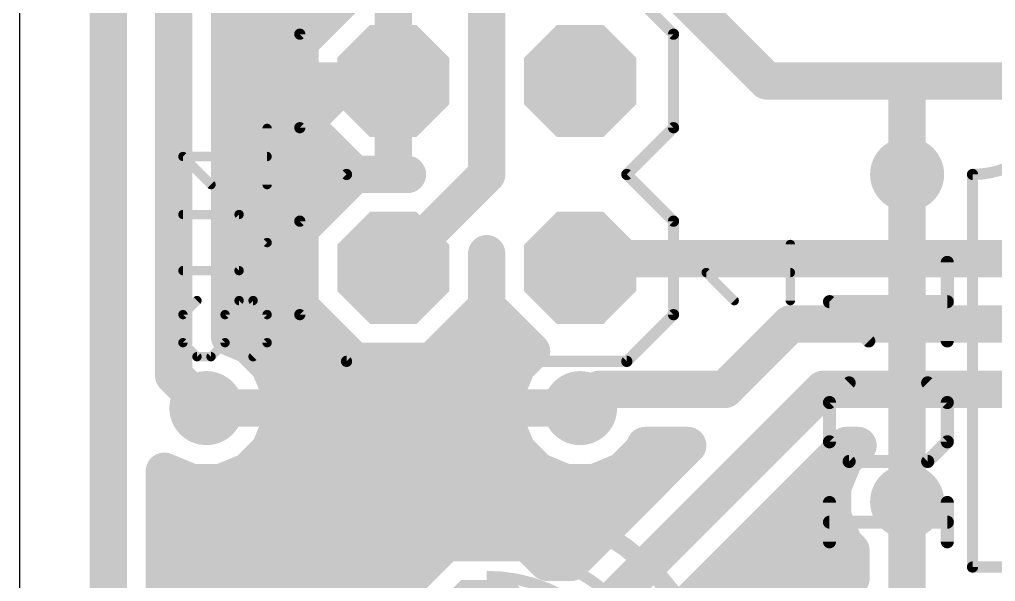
# Model space of a CAD drawing. Extents: x 40.6 to 122, y 26.7 to 70.8.
# Drawn here: x 40.64 to 53.91, y 42.73 to 50.36 of the extents above; entities that cross this region are included whole.
import ezdxf

# ---------------------------------------------------------------- set-up
doc = ezdxf.new("R2010")
doc.units = 0
for name, color, linetype in [('1', 22, 'CONTINUOUS'), ('129', 253, 'CONTINUOUS'), ('16', 175, 'CONTINUOUS'), ('17', 82, 'CONTINUOUS'), ('18', 82, 'CONTINUOUS'), ('20', 7, 'CONTINUOUS'), ('21', 253, 'CONTINUOUS'), ('25', 253, 'CONTINUOUS'), ('51', 253, 'CONTINUOUS')]:
    doc.layers.add(name, color=color, linetype=linetype)

# ---------------------------------------------------------------- blocks, each defined once
blk = doc.blocks.new('OCTAGONP')
at = {"const_width": 0.5}
blk.add_lwpolyline([(-0.25, -0.1036), (-0.25, 0.1036), (-0.1036, 0.25), (0.1036, 0.25), (0.25, 0.1036), (0.25, -0.1036), (0.1036, -0.25), (-0.1036, -0.25), (-0.25, -0.1036), (-0.25, 0.1036)], dxfattribs=at)
blk = doc.blocks.new('RECT')
blk.add_solid([(-0.5, -0.5), (0.5, -0.5), (-0.5, 0.5), (0.5, 0.5)])
blk = doc.blocks.new('ROUNDV')
at = {"const_width": 0.5}
blk.add_lwpolyline([(0, -0.25, 1), (0, 0.25, 1), (0, -0.25)], format="xyb", dxfattribs=at)

msp = doc.modelspace()

# ---------------------------------------------------------------- linework, layer by layer
at = {"layer": '1', "const_width": 0.508}
for points in [[(52.705, 48.26), (52.705, 43.815)], [(43.18, 45.085), (48.26, 45.085)]]:
    msp.add_lwpolyline(points, dxfattribs=at)
at = {"layer": '1', "const_width": 0.254}
for points in [[(52.832, 48.26, 1), (52.578, 48.26)], [(43.18, 45.212, 1), (43.18, 44.958)], [(48.26, 44.958, 1), (48.26, 45.212)], [(52.578, 43.815, 1), (52.832, 43.815)]]:
    msp.add_lwpolyline(points, format="xyb", dxfattribs=at)
at = {"layer": '129', "const_width": 0.508}
for points in [[(52.705, 43.815), (52.705, 48.26)], [(43.18, 45.085), (48.26, 45.085)]]:
    msp.add_lwpolyline(points, dxfattribs=at)
at = {"layer": '129', "const_width": 0.254}
for points in [[(52.832, 48.26, 1), (52.578, 48.26)], [(43.18, 45.212, 1), (43.18, 44.958)], [(48.26, 44.958, 1), (48.26, 45.212)], [(52.578, 43.815, 1), (52.832, 43.815)]]:
    msp.add_lwpolyline(points, format="xyb", dxfattribs=at)
at = {"layer": '16', "const_width": 0.508}
for points in [[(41.8465, 60.1345), (41.8465, 36.5379)], [(42.7355, 58.42), (42.7355, 45.5295)], [(43.4975, 46.048), (43.4975, 57.912)], [(46.99, 48.26), (46.99, 55.88)], [(45.72, 52.07), (45.72, 49.53)], [(50.8, 49.53), (48.26, 52.07)], [(45.194, 50.8), (44.45, 50.056)], [(45.72, 50.8), (45.72, 49.53)], [(45.72, 49.53), (45.72, 50.8)], [(43.4975, 50.292), (44.686, 50.292)], [(45.72, 50.292), (45.72, 50.292)], [(44.45, 50.056), (44.45, 49.53)], [(43.4975, 49.784), (44.45, 49.784)], [(45.72, 49.784), (45.72, 49.784)], [(45.085, 49.53), (43.815, 48.26)], [(44.45, 49.53), (45.72, 49.53)], [(45.72, 49.53), (44.45, 49.53)], [(44.45, 49.53), (44.45, 49.004)], [(45.72, 49.53), (45.085, 49.53)], [(45.72, 49.53), (45.72, 49.53)], [(45.72, 49.53), (45.72, 49.53)], [(45.72, 48.26), (45.72, 49.53)], [(45.72, 49.53), (45.72, 49.53)], [(45.72, 49.53), (45.72, 48.26)], [(52.705, 49.53), (50.8, 49.53)], [(62.865, 49.53), (52.705, 49.53)], [(52.705, 49.53), (52.705, 48.26)], [(43.4975, 49.276), (44.45, 49.276)], [(45.72, 49.276), (45.72, 49.276)], [(44.45, 49.004), (45.194, 48.26)], [(43.4975, 48.768), (44.686, 48.768)], [(45.72, 48.768), (45.72, 48.768)], [(43.4975, 48.26), (45.194, 48.26)], [(43.815, 48.26), (43.815, 46.355)], [(45.194, 48.26), (44.45, 47.516)], [(45.194, 48.26), (45.72, 48.26)], [(45.9124, 48.26), (45.194, 48.26)], [(45.72, 46.99), (46.99, 48.26)], [(45.72, 48.26), (45.9124, 48.26)], [(45.72, 48.26), (45.72, 48.26)], [(45.9124, 48.26), (45.9124, 48.26)], [(43.4975, 47.752), (44.686, 47.752)], [(44.45, 47.516), (44.45, 46.464)], [(43.4975, 47.244), (44.45, 47.244)], [(46.99, 46.464), (46.99, 47.1824)], [(46.99, 47.1824), (46.99, 47.1824)], [(46.99, 47.1824), (46.99, 46.464)], [(48.4505, 47.117), (48.26, 46.99)], [(56.4515, 47.117), (48.4505, 47.117)], [(43.4975, 46.736), (44.45, 46.736)], [(46.99, 46.736), (46.99, 46.736)], [(44.45, 46.464), (45.194, 45.72)], [(46.246, 45.72), (46.99, 46.464)], [(46.99, 46.464), (47.5995, 45.8545)], [(43.815, 46.355), (44.45, 45.72)], [(43.4975, 46.228), (44.686, 46.228)], [(46.754, 46.228), (47.226, 46.228)], [(51.1175, 46.228), (50.2285, 45.339)], [(56.896, 46.228), (51.1175, 46.228)], [(43.7528, 45.9423), (43.4975, 46.048)], [(44.0373, 45.6578), (43.7528, 45.9423)], [(47.5995, 45.8545), (47.4027, 45.6578)], [(43.975, 45.72), (45.194, 45.72)], [(44.1912, 45.2861), (44.0373, 45.6578)], [(44.45, 45.72), (44.45, 43.815)], [(45.194, 45.72), (46.246, 45.72)], [(46.246, 45.72), (47.465, 45.72)], [(47.4027, 45.6578), (47.2488, 45.2861)], [(42.7355, 45.5295), (43.18, 45.085)], [(44.1912, 44.8839), (44.1912, 45.2861)], [(47.2488, 45.2861), (47.2488, 44.8839)], [(48.514, 45.339), (48.26, 45.085)], [(48.4505, 42.2275), (51.562, 45.339)], [(50.2285, 45.339), (48.514, 45.339)], [(51.562, 45.339), (58.2295, 45.339)], [(44.1912, 45.212), (47.2488, 45.212)], [(44.0373, 44.5122), (44.1912, 44.8839)], [(47.2488, 44.8839), (47.4027, 44.5122)], [(44.1167, 44.704), (47.3233, 44.704)], [(43.7528, 44.2277), (44.0373, 44.5122)], [(47.4027, 44.5122), (47.6872, 44.2277)], [(49.7224, 44.577), (48.1349, 42.9895)], [(48.8328, 44.2277), (49.1173, 44.5122)], [(49.0965, 41.7959), (51.8776, 44.577)], [(49.1173, 44.5122), (49.1441, 44.577)], [(49.1441, 44.577), (49.7224, 44.577)], [(52.037, 44.577), (51.8477, 44.3878)], [(51.8776, 44.577), (52.037, 44.577)], [(51.8477, 44.3878), (51.6938, 44.0161)], [(42.6085, 36.8535), (42.6085, 44.2272)], [(42.6085, 44.2272), (42.9789, 44.0738)], [(42.6085, 44.196), (42.6838, 44.196)], [(43.3811, 44.0738), (43.7528, 44.2277)], [(43.6762, 44.196), (47.7638, 44.196)], [(47.6872, 44.2277), (48.0589, 44.0738)], [(48.4611, 44.0738), (48.8328, 44.2277)], [(48.7562, 44.196), (49.3414, 44.196)], [(51.4966, 44.196), (51.7683, 44.196)], [(42.9789, 44.0738), (43.3811, 44.0738)], [(48.0589, 44.0738), (48.4611, 44.0738)], [(51.6938, 44.0161), (51.6938, 43.6139)], [(44.45, 43.815), (43.815, 43.18)], [(52.705, 42.545), (52.705, 43.815)], [(42.6085, 43.688), (48.8334, 43.688)], [(50.9886, 43.688), (51.6938, 43.688)], [(51.6938, 43.6139), (51.8477, 43.2422)], [(42.6085, 43.18), (46.3562, 43.18)], [(43.815, 43.18), (43.815, 42.545)], [(46.4324, 43.2562), (45.6438, 42.4676)], [(47.5476, 43.2562), (46.4324, 43.2562)], [(47.8143, 42.9895), (47.5476, 43.2562)], [(47.6238, 43.18), (48.3254, 43.18)], [(50.4806, 43.18), (51.9099, 43.18)], [(51.8477, 43.2422), (51.943, 43.147)], [(51.943, 43.147), (51.943, 42.7757)], [(48.1349, 42.9895), (47.8143, 42.9895)], [(51.943, 42.7757), (51.1779, 41.628)], [(42.6085, 42.672), (45.8482, 42.672)], [(49.9726, 42.672), (51.8739, 42.672)], [(43.815, 42.545), (46.99, 39.37)], [(51.435, 40.64), (52.705, 42.545)]]:
    msp.add_lwpolyline(points, dxfattribs=at)
at = {"layer": '16', "const_width": 0.254}
for points in [[(43.4975, 50.419, 1), (43.4975, 50.165)], [(44.686, 50.165, 1), (44.686, 50.419)], [(45.72, 50.419, 1), (45.72, 50.165)], [(45.72, 50.165, 1), (45.72, 50.419)], [(44.577, 50.056, 1), (44.323, 50.056)], [(44.3602, 50.1458, 1), (44.5398, 49.9662)], [(43.4975, 49.911, 1), (43.4975, 49.657)], [(44.45, 49.657, 1), (44.45, 49.911)], [(45.72, 49.911, 1), (45.72, 49.657)], [(45.72, 49.657, 1), (45.72, 49.911)], [(44.45, 49.657, 1), (44.45, 49.403)], [(44.45, 49.657, 1), (44.45, 49.403)], [(44.577, 49.53, 1), (44.323, 49.53)], [(45.085, 49.657, 1), (45.085, 49.403)], [(45.1748, 49.4402, 1), (44.9952, 49.6198)], [(45.72, 49.657, 1), (45.72, 49.403)], [(45.847, 49.53, 1), (45.593, 49.53)], [(45.847, 49.53, 1), (45.593, 49.53)], [(45.72, 49.657, 1), (45.72, 49.403)], [(45.847, 49.53, 1), (45.593, 49.53)], [(45.72, 49.403, 1), (45.72, 49.657)], [(45.72, 49.403, 1), (45.72, 49.657)], [(45.72, 49.403, 1), (45.72, 49.657)], [(45.72, 49.403, 1), (45.72, 49.657)], [(45.72, 49.403, 1), (45.72, 49.657)], [(50.8, 49.657, 1), (50.8, 49.403)], [(52.705, 49.657, 1), (52.705, 49.403)], [(52.832, 49.53, 1), (52.578, 49.53)], [(52.705, 49.403, 1), (52.705, 49.657)], [(44.323, 49.53, 1), (44.577, 49.53)], [(45.593, 49.53, 1), (45.847, 49.53)], [(45.593, 49.53, 1), (45.847, 49.53)], [(45.593, 49.53, 1), (45.847, 49.53)], [(45.593, 49.53, 1), (45.847, 49.53)], [(50.7102, 49.4402, 1), (50.8898, 49.6198)], [(43.4975, 49.403, 1), (43.4975, 49.149)], [(44.45, 49.149, 1), (44.45, 49.403)], [(45.72, 49.403, 1), (45.72, 49.149)], [(45.72, 49.149, 1), (45.72, 49.403)], [(44.5398, 49.0938, 1), (44.3602, 48.9141)], [(44.323, 49.004, 1), (44.577, 49.004)], [(43.4975, 48.895, 1), (43.4975, 48.641)], [(44.686, 48.641, 1), (44.686, 48.895)], [(45.72, 48.895, 1), (45.72, 48.641)], [(45.72, 48.641, 1), (45.72, 48.895)], [(43.4975, 48.387, 1), (43.4975, 48.133)], [(43.942, 48.26, 1), (43.688, 48.26)], [(43.7252, 48.3498, 1), (43.9048, 48.1702)], [(45.194, 48.387, 1), (45.194, 48.133)], [(45.194, 48.387, 1), (45.194, 48.133)], [(45.2838, 48.1702, 1), (45.1041, 48.3498)], [(45.1041, 48.1702, 1), (45.2838, 48.3498)], [(45.194, 48.133, 1), (45.194, 48.387)], [(45.72, 48.387, 1), (45.72, 48.133)], [(45.72, 48.387, 1), (45.72, 48.133)], [(45.72, 48.133, 1), (45.72, 48.387)], [(45.72, 48.133, 1), (45.72, 48.387)], [(45.8226, 48.3498, 1), (46.0022, 48.1702)], [(46.0022, 48.1702, 1), (45.8226, 48.3498)], [(45.9124, 48.133, 1), (45.9124, 48.387)], [(45.9124, 48.133, 1), (45.9124, 48.387)], [(47.0798, 48.1702, 1), (46.9002, 48.3498)], [(45.593, 48.26, 1), (45.847, 48.26)], [(45.593, 48.26, 1), (45.847, 48.26)], [(46.863, 48.26, 1), (47.117, 48.26)], [(52.578, 48.26, 1), (52.832, 48.26)], [(43.4975, 47.879, 1), (43.4975, 47.625)], [(44.686, 47.625, 1), (44.686, 47.879)], [(44.577, 47.516, 1), (44.323, 47.516)], [(44.3602, 47.6058, 1), (44.5398, 47.4262)], [(43.4975, 47.371, 1), (43.4975, 47.117)], [(44.45, 47.117, 1), (44.45, 47.371)], [(47.117, 47.1824, 1), (46.863, 47.1824)], [(47.117, 47.1824, 1), (46.863, 47.1824)], [(46.9002, 47.2722, 1), (47.0798, 47.0926)], [(47.0798, 47.0926, 1), (46.9002, 47.2722)], [(48.4505, 47.244, 1), (48.4505, 46.99)], [(48.5209, 47.0113, 1), (48.3801, 47.2227)], [(45.6302, 47.0798, 1), (45.8098, 46.9002)], [(48.1896, 47.0957, 1), (48.3304, 46.8843)], [(43.4975, 46.863, 1), (43.4975, 46.609)], [(44.45, 46.609, 1), (44.45, 46.863)], [(46.99, 46.863, 1), (46.99, 46.609)], [(46.99, 46.609, 1), (46.99, 46.863)], [(44.5398, 46.5538, 1), (44.3602, 46.3741)], [(47.0798, 46.5538, 1), (46.9002, 46.3741)], [(47.0798, 46.3741, 1), (46.9002, 46.5538)], [(43.9048, 46.4448, 1), (43.7252, 46.2652)], [(44.323, 46.464, 1), (44.577, 46.464)], [(46.863, 46.464, 1), (47.117, 46.464)], [(46.863, 46.464, 1), (47.117, 46.464)], [(43.4975, 46.355, 1), (43.4975, 46.101)], [(43.688, 46.355, 1), (43.942, 46.355)], [(44.686, 46.101, 1), (44.686, 46.355)], [(46.754, 46.355, 1), (46.754, 46.101)], [(47.226, 46.101, 1), (47.226, 46.355)], [(51.1175, 46.355, 1), (51.1175, 46.101)], [(51.2073, 46.1382, 1), (51.0277, 46.3178)], [(43.5461, 46.1653, 1), (43.4489, 45.9307)], [(43.3705, 46.048, 1), (43.6245, 46.048)], [(43.8426, 46.0321, 1), (43.663, 45.8524)], [(43.7042, 45.8249, 1), (43.8014, 46.0596)], [(47.6893, 45.7647, 1), (47.5097, 45.9443)], [(47.5097, 45.7647, 1), (47.6893, 45.9443)], [(43.975, 45.847, 1), (43.975, 45.593)], [(44.1546, 45.7064, 1), (43.9199, 45.6092)], [(44.577, 45.72, 1), (44.323, 45.72)], [(44.3602, 45.6302, 1), (44.5398, 45.8098)], [(45.194, 45.847, 1), (45.194, 45.593)], [(45.1041, 45.6302, 1), (45.2838, 45.8098)], [(45.194, 45.593, 1), (45.194, 45.847)], [(46.246, 45.847, 1), (46.246, 45.593)], [(46.1562, 45.8098, 1), (46.3358, 45.6302)], [(46.246, 45.593, 1), (46.246, 45.847)], [(47.5201, 45.6092, 1), (47.2854, 45.7064)], [(47.465, 45.593, 1), (47.465, 45.847)], [(42.8253, 45.6193, 1), (42.6457, 45.4397)], [(43.9474, 45.568, 1), (44.1271, 45.7476)], [(47.3129, 45.7476, 1), (47.4925, 45.568)], [(42.6085, 45.5295, 1), (42.8625, 45.5295)], [(44.3182, 45.2861, 1), (44.0642, 45.2861)], [(47.3758, 45.2861, 1), (47.1218, 45.2861)], [(48.514, 45.466, 1), (48.514, 45.212)], [(48.6038, 45.2492, 1), (48.4242, 45.4288)], [(50.1387, 45.4288, 1), (50.3183, 45.2492)], [(50.2285, 45.212, 1), (50.2285, 45.466)], [(51.562, 45.466, 1), (51.562, 45.212)], [(51.6518, 45.2492, 1), (51.4722, 45.4288)], [(44.1912, 45.339, 1), (44.1912, 45.085)], [(44.0739, 45.2375, 1), (44.3085, 45.3347)], [(47.1315, 45.3347, 1), (47.3661, 45.2375)], [(47.2488, 45.085, 1), (47.2488, 45.339)], [(43.0902, 44.9952, 1), (43.2698, 45.1748)], [(48.1702, 45.1748, 1), (48.3498, 44.9952)], [(44.3085, 44.8353, 1), (44.0739, 44.9325)], [(47.3661, 44.9325, 1), (47.1315, 44.8353)], [(44.0642, 44.8839, 1), (44.3182, 44.8839)], [(47.1218, 44.8839, 1), (47.3758, 44.8839)], [(44.1167, 44.831, 1), (44.1167, 44.577)], [(47.3233, 44.577, 1), (47.3233, 44.831)], [(44.1271, 44.4224, 1), (43.9474, 44.602)], [(47.4925, 44.602, 1), (47.3129, 44.4224)], [(49.1441, 44.704, 1), (49.1441, 44.45)], [(49.2614, 44.5284, 1), (49.0268, 44.6256)], [(49.2071, 44.4224, 1), (49.0274, 44.602)], [(49.8122, 44.4872, 1), (49.6326, 44.6668)], [(49.7224, 44.45, 1), (49.7224, 44.704)], [(51.8776, 44.704, 1), (51.8776, 44.45)], [(51.9674, 44.4872, 1), (51.7878, 44.6668)], [(52.1268, 44.4872, 1), (51.9472, 44.6668)], [(52.037, 44.45, 1), (52.037, 44.704)], [(43.9199, 44.5608, 1), (44.1546, 44.4636)], [(47.2854, 44.4636, 1), (47.5201, 44.5608)], [(48.9999, 44.5608, 1), (49.2346, 44.4636)], [(51.7579, 44.4776, 1), (51.9375, 44.298)], [(51.9651, 44.3392, 1), (51.7304, 44.4364)], [(42.7355, 44.2272, 1), (42.4815, 44.2272)], [(42.6571, 44.3445, 1), (42.5599, 44.1099)], [(42.6085, 44.323, 1), (42.6085, 44.069)], [(42.6838, 44.069, 1), (42.6838, 44.323)], [(43.6762, 44.323, 1), (43.6762, 44.069)], [(43.663, 44.3175, 1), (43.8426, 44.1379)], [(43.8014, 44.1104, 1), (43.7042, 44.3451)], [(47.7358, 44.3451, 1), (47.6386, 44.1104)], [(47.5974, 44.1379, 1), (47.777, 44.3175)], [(47.7638, 44.069, 1), (47.7638, 44.323)], [(48.7562, 44.323, 1), (48.7562, 44.069)], [(48.743, 44.3175, 1), (48.9226, 44.1379)], [(48.8814, 44.1104, 1), (48.7842, 44.3451)], [(49.3414, 44.069, 1), (49.3414, 44.323)], [(51.4966, 44.323, 1), (51.4966, 44.069)], [(51.7683, 44.069, 1), (51.7683, 44.323)], [(42.9789, 44.2008, 1), (42.9789, 43.9468)], [(42.9303, 43.9565, 1), (43.0275, 44.1911)], [(43.3325, 44.1911, 1), (43.4297, 43.9565)], [(43.3811, 43.9468, 1), (43.3811, 44.2008)], [(48.0589, 44.2008, 1), (48.0589, 43.9468)], [(48.0103, 43.9565, 1), (48.1075, 44.1911)], [(48.4125, 44.1911, 1), (48.5097, 43.9565)], [(48.4611, 43.9468, 1), (48.4611, 44.2008)], [(51.8208, 44.0161, 1), (51.5668, 44.0161)], [(51.5765, 44.0647, 1), (51.8111, 43.9675)], [(44.5398, 43.7252, 1), (44.3602, 43.9048)], [(52.832, 43.815, 1), (52.578, 43.815)], [(42.6085, 43.815, 1), (42.6085, 43.561)], [(44.323, 43.815, 1), (44.577, 43.815)], [(48.8334, 43.561, 1), (48.8334, 43.815)], [(50.9886, 43.815, 1), (50.9886, 43.561)], [(51.6938, 43.561, 1), (51.6938, 43.815)], [(51.8111, 43.6625, 1), (51.5765, 43.5653)], [(51.5668, 43.6139, 1), (51.8208, 43.6139)], [(42.6085, 43.307, 1), (42.6085, 43.053)], [(43.942, 43.18, 1), (43.688, 43.18)], [(43.7252, 43.2698, 1), (43.9048, 43.0902)], [(46.4324, 43.3832, 1), (46.4324, 43.1292)], [(46.5222, 43.1664, 1), (46.3426, 43.346)], [(46.3562, 43.053, 1), (46.3562, 43.307)], [(47.6374, 43.346, 1), (47.4578, 43.1664)], [(47.6238, 43.307, 1), (47.6238, 43.053)], [(47.5476, 43.1292, 1), (47.5476, 43.3832)], [(48.3254, 43.053, 1), (48.3254, 43.307)], [(50.4806, 43.307, 1), (50.4806, 43.053)], [(51.9375, 43.332, 1), (51.7579, 43.1524)], [(51.7304, 43.1936, 1), (51.9651, 43.2908)], [(52.07, 43.147, 1), (51.816, 43.147)], [(51.9099, 43.053, 1), (51.9099, 43.307)], [(51.8532, 43.0571, 1), (52.0328, 43.2368)], [(47.8143, 43.1165, 1), (47.8143, 42.8625)], [(47.7245, 42.8997, 1), (47.9041, 43.0793)], [(48.0451, 43.0793, 1), (48.2247, 42.8997)], [(48.1349, 42.8625, 1), (48.1349, 43.1165)], [(52.0487, 42.7053, 1), (51.8373, 42.8462)], [(42.6085, 42.799, 1), (42.6085, 42.545)], [(45.8482, 42.545, 1), (45.8482, 42.799)], [(49.9726, 42.799, 1), (49.9726, 42.545)], [(51.816, 42.7757, 1), (52.07, 42.7757)], [(51.8739, 42.545, 1), (51.8739, 42.799)], [(43.9048, 42.6348, 1), (43.7252, 42.4552)], [(52.8107, 42.4746, 1), (52.5993, 42.6154)]]:
    msp.add_lwpolyline(points, format="xyb", dxfattribs=at)
at = {"layer": '20'}
msp.add_line((40.64, 70.79), (40.64, 27.94), dxfattribs=at)
at = {"layer": '21'}
for points, const_width in [([(44.45, 50.165), (45.085, 50.8)], 0.1524), ([(48.895, 50.8), (49.53, 50.165)], 0.1524), ([(44.45, 48.895), (44.45, 50.165)], 0.1524), ([(49.53, 50.165), (49.53, 48.895)], 0.1524), ([(45.085, 48.26), (44.45, 48.895)], 0.1524), ([(49.53, 48.895), (48.895, 48.26)], 0.1524), ([(44.45, 47.625), (45.085, 48.26)], 0.1524), ([(48.895, 48.26), (49.53, 47.625)], 0.1524), ([(53.594, 48.26), (53.594, 42.926)], 0.1524), ([(44.45, 46.355), (44.45, 47.625)], 0.1524), ([(49.53, 47.625), (49.53, 46.355)], 0.1524), ([(51.1175, 46.5455), (51.1175, 47.3082)], 0.127), ([(50.3548, 46.5455), (49.9735, 46.9268)], 0.127), ([(49.9735, 46.9268), (51.1175, 46.9268)], 0.127), ([(44.45, 46.355), (45.085, 45.72)], 0.1524), ([(48.895, 45.72), (49.53, 46.355)], 0.1524), ([(45.085, 45.72), (48.895, 45.72)], 0.1524), ([(53.594, 42.926), (106.426, 42.926)], 0.1524)]:
    msp.add_lwpolyline(points, dxfattribs=dict(at, const_width=const_width))
for points, const_width in [([(53.594, 48.26, 1), (53.594, 50.8)], 0.1524), ([(44.4881, 50.165, 1), (44.4119, 50.165)], 0.0762), ([(44.4231, 50.1919, 1), (44.4769, 50.1381)], 0.0762), ([(49.5681, 50.165, 1), (49.4919, 50.165)], 0.0762), ([(49.5031, 50.1381, 1), (49.5569, 50.1919)], 0.0762), ([(44.4769, 48.9219, 1), (44.4231, 48.8681)], 0.0762), ([(49.5569, 48.8681, 1), (49.5031, 48.9219)], 0.0762), ([(44.4119, 48.895, 1), (44.4881, 48.895)], 0.0762), ([(49.4919, 48.895, 1), (49.5681, 48.895)], 0.0762), ([(45.1119, 48.2331, 1), (45.0581, 48.2869)], 0.0762), ([(45.0581, 48.2331, 1), (45.1119, 48.2869)], 0.0762), ([(48.9219, 48.2869, 1), (48.8681, 48.2331)], 0.0762), ([(48.8681, 48.2869, 1), (48.9219, 48.2331)], 0.0762), ([(53.6321, 48.26, 1), (53.5559, 48.26)], 0.0762), ([(53.594, 48.2981, 1), (53.594, 48.2219)], 0.0762), ([(44.4881, 47.625, 1), (44.4119, 47.625)], 0.0762), ([(44.4231, 47.6519, 1), (44.4769, 47.5981)], 0.0762), ([(49.5681, 47.625, 1), (49.4919, 47.625)], 0.0762), ([(49.5031, 47.5981, 1), (49.5569, 47.6519)], 0.0762), ([(51.1493, 47.3082, 1), (51.0857, 47.3082)], 0.0635), ([(49.9735, 46.9586, 1), (49.9735, 46.8951)], 0.0635), ([(49.996, 46.9493, 1), (49.9511, 46.9044)], 0.0635), ([(51.1175, 46.8951, 1), (51.1175, 46.9586)], 0.0635), ([(50.3324, 46.523, 1), (50.3773, 46.568)], 0.0635), ([(51.0857, 46.5455, 1), (51.1493, 46.5455)], 0.0635), ([(44.4769, 46.3819, 1), (44.4231, 46.3281)], 0.0762), ([(49.5569, 46.3281, 1), (49.5031, 46.3819)], 0.0762), ([(44.4119, 46.355, 1), (44.4881, 46.355)], 0.0762), ([(49.4919, 46.355, 1), (49.5681, 46.355)], 0.0762), ([(45.085, 45.7581, 1), (45.085, 45.6819)], 0.0762), ([(45.0581, 45.6931, 1), (45.1119, 45.7469)], 0.0762), ([(48.8681, 45.7469, 1), (48.9219, 45.6931)], 0.0762), ([(48.895, 45.6819, 1), (48.895, 45.7581)], 0.0762), ([(48.895, 38.1, 3), (45.085, 38.1)], 0.254), ([(46.99, 38.1, 1), (46.99, 43.18, 1), (46.99, 38.1)], 0.1524), ([(53.594, 42.9641, 1), (53.594, 42.8879)], 0.0762), ([(53.5559, 42.926, 1), (53.6321, 42.926)], 0.0762)]:
    msp.add_lwpolyline(points, format="xyb", dxfattribs=dict(at, const_width=const_width))
at = {"layer": '25'}
for points, const_width in [([(44.0055, 48.1223), (44.0055, 48.8849)], 0.127), ([(43.2429, 48.1223), (42.8615, 48.5036)], 0.127), ([(42.8615, 48.5036), (44.0055, 48.5036)], 0.127), ([(43.6242, 47.7155), (42.8615, 47.7155)], 0.127), ([(44.0055, 47.3342), (43.6242, 47.7155)], 0.127), ([(43.6242, 46.9529), (44.0055, 47.3342)], 0.127), ([(53.2511, 45.9975), (53.2511, 47.0652)], 0.1778), ([(42.8615, 46.9529), (43.6242, 46.9529)], 0.127), ([(43.0522, 46.5462), (42.8615, 46.3555)], 0.127), ([(43.4335, 46.3555), (43.6242, 46.5462)], 0.127), ([(43.6242, 46.5462), (43.8148, 46.5462)], 0.127), ([(43.8148, 46.5462), (44.0055, 46.3555)], 0.127), ([(52.1834, 45.9975), (51.6495, 46.5314)], 0.1778), ([(51.6495, 46.5314), (53.2511, 46.5314)], 0.1778), ([(42.8615, 46.3555), (42.8615, 45.9742)], 0.127), ([(43.4335, 45.9742), (43.4335, 46.3555)], 0.127), ([(44.0055, 46.3555), (44.0055, 45.9742)], 0.127), ([(42.8615, 45.9742), (43.0522, 45.7835)], 0.127), ([(43.2429, 45.7835), (43.4335, 45.9742)], 0.127), ([(44.0055, 45.9742), (43.8148, 45.7835)], 0.127), ([(43.0522, 45.7835), (43.2429, 45.7835)], 0.127), ([(51.9165, 45.428), (51.6495, 45.1611)], 0.1778), ([(53.2511, 45.1611), (52.9842, 45.428)], 0.1778), ([(51.6495, 45.1611), (51.6495, 44.6273)], 0.1778), ([(53.2511, 44.6273), (53.2511, 45.1611)], 0.1778), ([(51.6495, 44.6273), (51.9165, 44.3603)], 0.1778), ([(52.9842, 44.3603), (53.2511, 44.6273)], 0.1778), ([(51.9165, 44.3603), (52.9842, 44.3603)], 0.1778), ([(51.6495, 43.2689), (51.6495, 43.8028)], 0.1778), ([(53.2511, 43.2689), (53.2511, 43.8028)], 0.1778), ([(53.2511, 43.5358), (51.6495, 43.5358)], 0.1778)]:
    msp.add_lwpolyline(points, dxfattribs=dict(at, const_width=const_width))
for points, const_width in [([(44.0373, 48.8849, 1), (43.9738, 48.8849)], 0.0635), ([(42.8615, 48.5354, 1), (42.8615, 48.4719)], 0.0635), ([(42.884, 48.5261, 1), (42.8391, 48.4812)], 0.0635), ([(44.0055, 48.4719, 1), (44.0055, 48.5354)], 0.0635), ([(43.2204, 48.0998, 1), (43.2653, 48.1447)], 0.0635), ([(43.9738, 48.1223, 1), (44.0373, 48.1223)], 0.0635), ([(42.8615, 47.7473, 1), (42.8615, 47.6838)], 0.0635), ([(43.6466, 47.738, 1), (43.6017, 47.6931)], 0.0635), ([(43.6242, 47.6838, 1), (43.6242, 47.7473)], 0.0635), ([(44.028, 47.3118, 1), (43.983, 47.3567)], 0.0635), ([(43.983, 47.3118, 1), (44.028, 47.3567)], 0.0635), ([(53.2955, 47.0652, 1), (53.2067, 47.0652)], 0.0889), ([(42.8615, 46.9846, 1), (42.8615, 46.9211)], 0.0635), ([(43.6017, 46.9753, 1), (43.6466, 46.9304)], 0.0635), ([(43.6242, 46.9211, 1), (43.6242, 46.9846)], 0.0635), ([(43.0746, 46.5237, 1), (43.0297, 46.5686)], 0.0635), ([(43.6242, 46.5779, 1), (43.6242, 46.5144)], 0.0635), ([(43.6466, 46.5237, 1), (43.6017, 46.5686)], 0.0635), ([(43.8373, 46.5686, 1), (43.7924, 46.5237)], 0.0635), ([(43.8148, 46.5144, 1), (43.8148, 46.5779)], 0.0635), ([(51.681, 46.5628, 1), (51.6181, 46.4999)], 0.0889), ([(51.6495, 46.5758, 1), (51.6495, 46.4869)], 0.0889), ([(53.2511, 46.4869, 1), (53.2511, 46.5758)], 0.0889), ([(42.8933, 46.3555, 1), (42.8298, 46.3555)], 0.0635), ([(42.8391, 46.3779, 1), (42.884, 46.333)], 0.0635), ([(43.4653, 46.3555, 1), (43.4018, 46.3555)], 0.0635), ([(43.4111, 46.3779, 1), (43.456, 46.333)], 0.0635), ([(44.0373, 46.3555, 1), (43.9738, 46.3555)], 0.0635), ([(43.983, 46.333, 1), (44.028, 46.3779)], 0.0635), ([(42.884, 45.9966, 1), (42.8391, 45.9517)], 0.0635), ([(43.456, 45.9517, 1), (43.4111, 45.9966)], 0.0635), ([(44.028, 45.9517, 1), (43.983, 45.9966)], 0.0635), ([(52.152, 45.9661, 1), (52.2148, 46.0289)], 0.0889), ([(53.2067, 45.9975, 1), (53.2955, 45.9975)], 0.0889), ([(42.8298, 45.9742, 1), (42.8933, 45.9742)], 0.0635), ([(43.4018, 45.9742, 1), (43.4653, 45.9742)], 0.0635), ([(43.9738, 45.9742, 1), (44.0373, 45.9742)], 0.0635), ([(43.0522, 45.8153, 1), (43.0522, 45.7518)], 0.0635), ([(43.0297, 45.761, 1), (43.0746, 45.806)], 0.0635), ([(43.2204, 45.806, 1), (43.2653, 45.761)], 0.0635), ([(43.2429, 45.7518, 1), (43.2429, 45.8153)], 0.0635), ([(43.7924, 45.806, 1), (43.8373, 45.761)], 0.0635), ([(51.9479, 45.3966, 1), (51.885, 45.4595)], 0.0889), ([(53.0156, 45.4595, 1), (52.9527, 45.3966)], 0.0889), ([(51.694, 45.1611, 1), (51.6051, 45.1611)], 0.0889), ([(53.2955, 45.1611, 1), (53.2067, 45.1611)], 0.0889), ([(51.6181, 45.1926, 1), (51.681, 45.1297)], 0.0889), ([(53.2197, 45.1297, 1), (53.2825, 45.1926)], 0.0889), ([(51.681, 44.6587, 1), (51.6181, 44.5958)], 0.0889), ([(53.2825, 44.5958, 1), (53.2197, 44.6587)], 0.0889), ([(51.6051, 44.6273, 1), (51.694, 44.6273)], 0.0889), ([(53.2067, 44.6273, 1), (53.2955, 44.6273)], 0.0889), ([(51.9165, 44.4048, 1), (51.9165, 44.3159)], 0.0889), ([(52.9842, 44.3159, 1), (52.9842, 44.4048)], 0.0889), ([(51.885, 44.3289, 1), (51.9479, 44.3918)], 0.0889), ([(52.9527, 44.3918, 1), (53.0156, 44.3289)], 0.0889), ([(51.694, 43.8028, 1), (51.6051, 43.8028)], 0.0889), ([(53.2955, 43.8028, 1), (53.2067, 43.8028)], 0.0889), ([(51.6495, 43.5803, 1), (51.6495, 43.4914)], 0.0889), ([(53.2511, 43.4914, 1), (53.2511, 43.5803)], 0.0889), ([(51.6051, 43.2689, 1), (51.694, 43.2689)], 0.0889), ([(53.2067, 43.2689, 1), (53.2955, 43.2689)], 0.0889)]:
    msp.add_lwpolyline(points, format="xyb", dxfattribs=dict(at, const_width=const_width))
at = {"layer": '51', "const_width": 0.1524}
msp.add_lwpolyline([(49.149, 40.64, 0.4142), (46.99, 42.799)], format="xyb", dxfattribs=at)

# ---------------------------------------------------------------- block references
at = {"layer": '17'}
for p, xscale, yscale, rotation in [((45.72, 49.53), 1.524, 1.524, 90), ((45.72, 49.53), 1.524, 1.524, 90), ((48.26, 49.53), 1.524, 1.524, 90), ((48.26, 49.53), 1.524, 1.524, 90), ((45.72, 46.99), 1.524, 1.524, 90), ((45.72, 46.99), 1.524, 1.524, 90), ((48.26, 46.99), 1.524, 1.524, 90), ((48.26, 46.99), 1.524, 1.524, 90), ((46.99, 41.91), 1.6764, 1.6764, 270), ((46.99, 41.91), 1.6764, 1.6764, 270)]:
    msp.add_blockref('OCTAGONP', p, dxfattribs=dict(at, xscale=xscale, yscale=yscale, rotation=rotation))
at = {"layer": '18', "xscale": 1.0064, "yscale": 1.0064}
for p in [(52.705, 48.26), (52.705, 48.26), (43.18, 45.085), (43.18, 45.085), (48.26, 45.085), (48.26, 45.085), (52.705, 43.815), (52.705, 43.815)]:
    msp.add_blockref('ROUNDV', p, dxfattribs=at)
at = {"layer": '51', "xscale": 0.508, "yscale": 0.508, "rotation": 90}
for p in [(45.72, 49.53), (48.26, 49.53), (45.72, 46.99), (48.26, 46.99)]:
    msp.add_blockref('RECT', p, dxfattribs=at)

doc.saveas('drawing.dxf')
